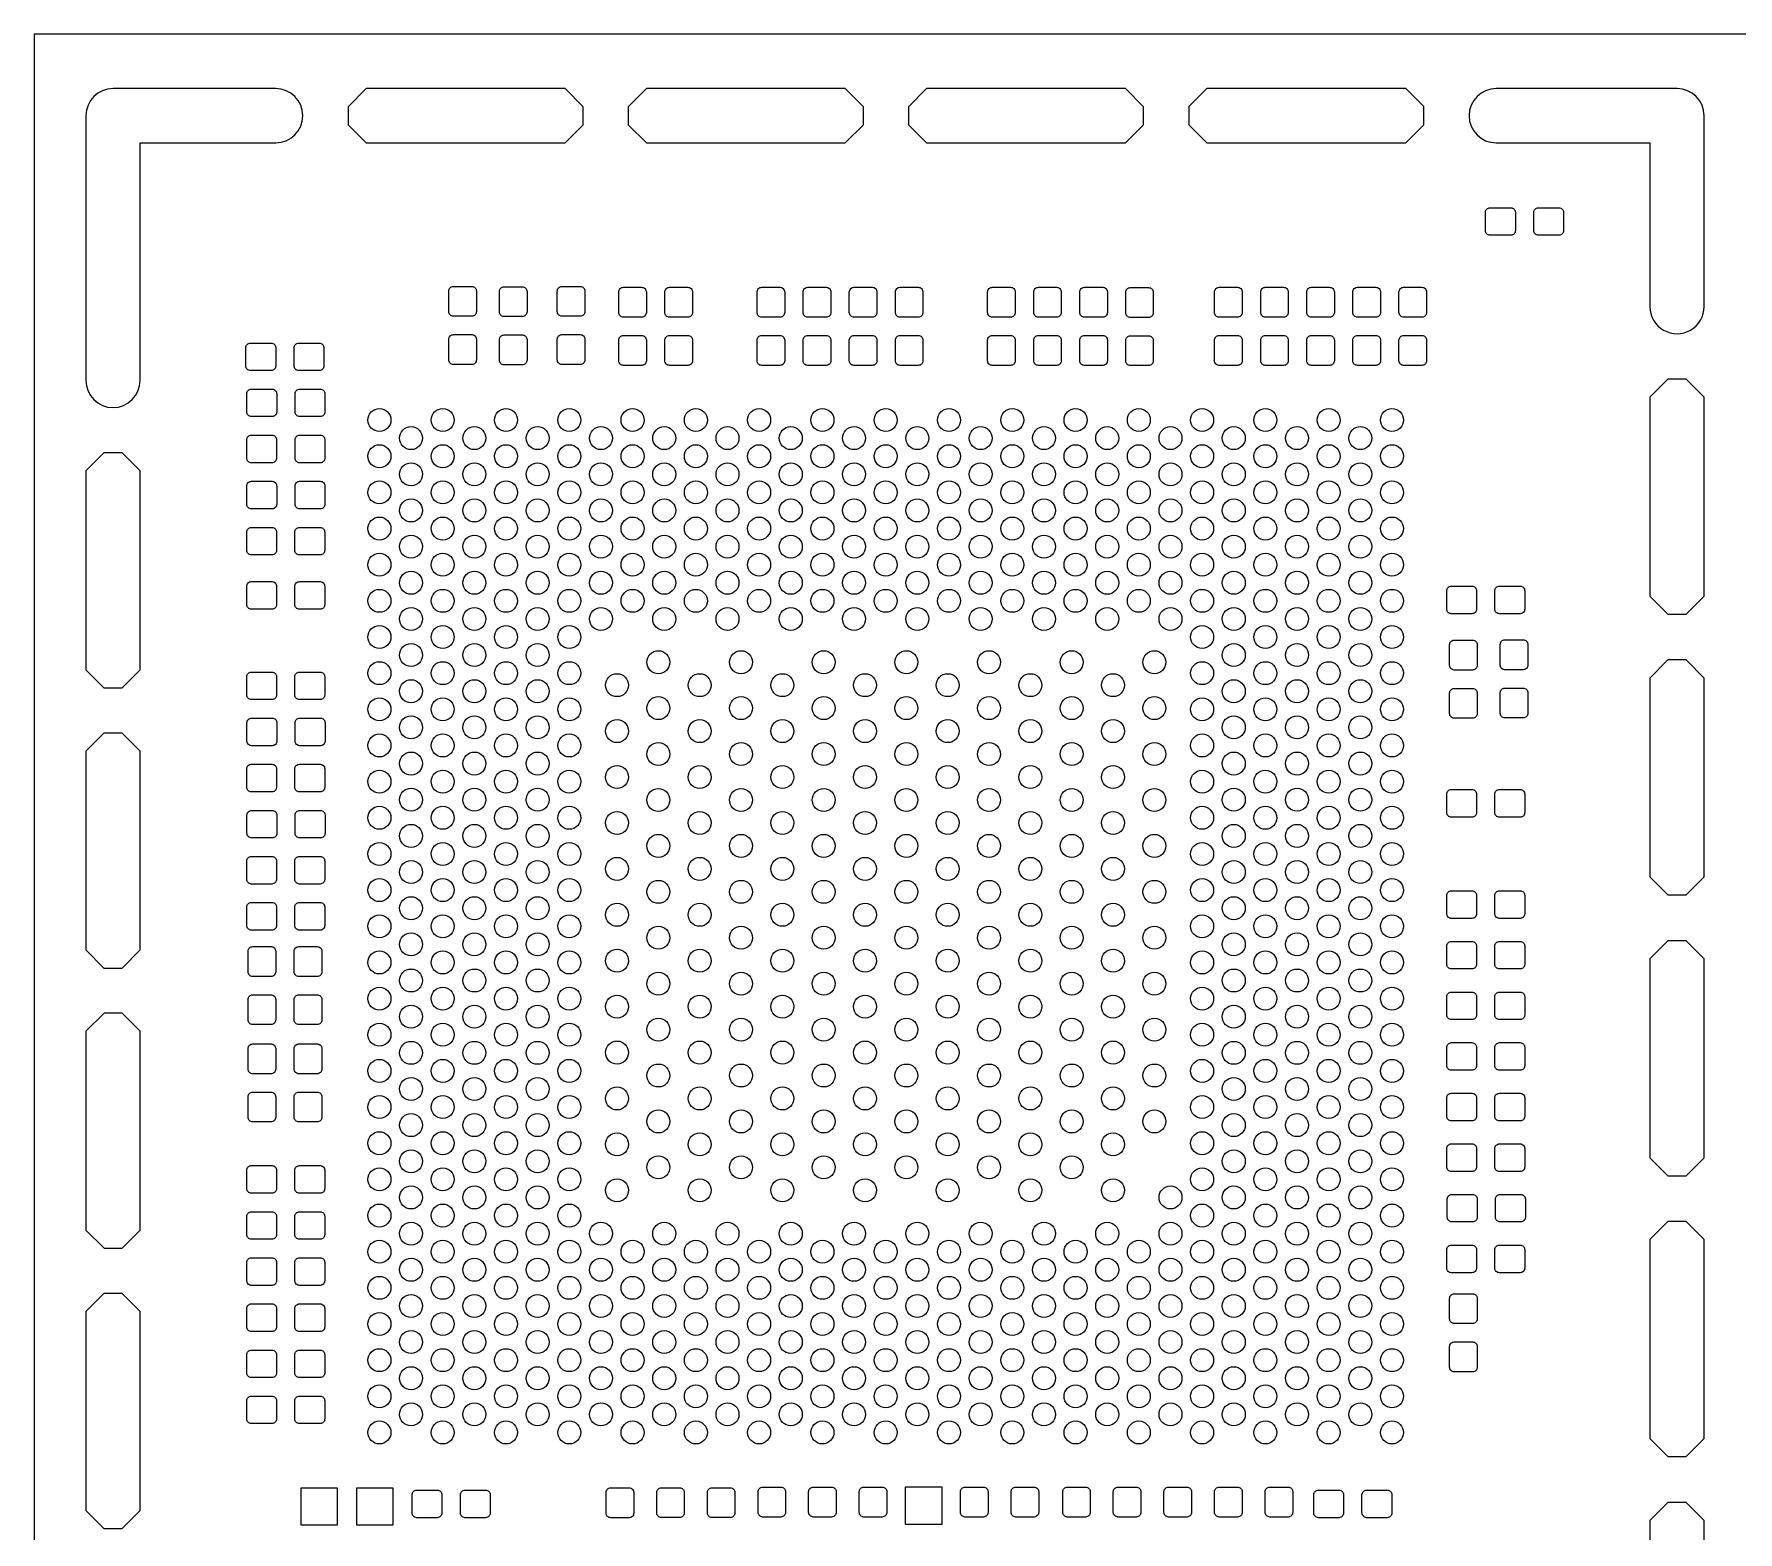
# Model space of a CAD drawing. Extents: x -24.7 to 59.8, y -30.8 to 50.1.
# Drawn here: x -1.47 to 17.38, y 14.1 to 30.67 of the extents above; entities that cross this region are included whole.
import ezdxf

# ---------------------------------------------------------------- set-up
doc = ezdxf.new("R2010")
doc.units = 0
doc.layers.add('BG_OUTLINE', color=7, linetype='CONTINUOUS')
doc.layers.add('PIN_BOTTOM', color=7, linetype='CONTINUOUS')

msp = doc.modelspace()

# ---------------------------------------------------------------- linework, layer by layer
at = {"layer": 'BG_OUTLINE'}
msp.add_lwpolyline([(-1.47, 30.67), (-1.47, -4.83), (23.5318, -4.83), (23.53, 30.67)], close=True, dxfattribs=at)
at = {"layer": 'PIN_BOTTOM'}
for points in [[(-0.897, 26.838, 1), (-0.297, 26.838), (-0.297, 29.4667), (1.203, 29.4667, 1), (1.203, 30.0667), (-0.597, 30.0667, 0.413432), (-0.897, 29.7675)], [(16.403, 27.6558, 1.000667), (17.003, 27.6558), (17.003, 29.7668, 0.414116), (16.703, 30.0667), (14.703, 30.0667, 1), (14.703, 29.4667), (16.403, 29.4667)], [(14.8643, 28.4443), (14.6357, 28.4443, -0.414214), (14.5849, 28.4951), (14.5849, 28.6983, -0.414214), (14.6357, 28.7491), (14.8643, 28.7491, -0.414214), (14.9151, 28.6983), (14.9151, 28.4951, -0.414214)], [(15.3977, 28.4443), (15.1691, 28.4443, -0.414214), (15.1183, 28.4951), (15.1183, 28.6983, -0.414214), (15.1691, 28.7491), (15.3977, 28.7491, -0.414214), (15.4485, 28.6983), (15.4485, 28.4951, -0.414214)], [(3.4224, 27.8277), (3.4224, 27.5991, -0.414214), (3.3716, 27.5483), (3.1684, 27.5483, -0.414214), (3.1176, 27.5991), (3.1176, 27.8277, -0.414214), (3.1684, 27.8785), (3.3716, 27.8785, -0.414214)], [(3.6776, 27.5957), (3.6776, 27.8243, -0.414214), (3.7284, 27.8751), (3.9316, 27.8751, -0.414214), (3.9824, 27.8243), (3.9824, 27.5957, -0.414214), (3.9316, 27.5449), (3.7284, 27.5449, -0.414214)], [(4.6224, 27.8277), (4.6224, 27.5991, -0.414214), (4.5716, 27.5483), (4.3684, 27.5483, -0.414214), (4.3176, 27.5991), (4.3176, 27.8277, -0.414214), (4.3684, 27.8785), (4.5716, 27.8785, -0.414214)], [(5.3024, 27.8177), (5.3024, 27.5891, -0.414214), (5.2516, 27.5383), (5.0484, 27.5383, -0.414214), (4.9976, 27.5891), (4.9976, 27.8177, -0.414214), (5.0484, 27.8685), (5.2516, 27.8685, -0.414214)], [(5.8124, 27.8177), (5.8124, 27.5891, -0.414214), (5.7616, 27.5383), (5.5584, 27.5383, -0.414214), (5.5076, 27.5891), (5.5076, 27.8177, -0.414214), (5.5584, 27.8685), (5.7616, 27.8685, -0.414214)], [(6.8324, 27.8177), (6.8324, 27.5891, -0.414214), (6.7816, 27.5383), (6.5784, 27.5383, -0.414214), (6.5276, 27.5891), (6.5276, 27.8177, -0.414214), (6.5784, 27.8685), (6.7816, 27.8685, -0.414214)], [(7.3424, 27.8177), (7.3424, 27.5891, -0.414214), (7.2916, 27.5383), (7.0884, 27.5383, -0.414214), (7.0376, 27.5891), (7.0376, 27.8177, -0.414214), (7.0884, 27.8685), (7.2916, 27.8685, -0.414214)], [(7.8524, 27.8177), (7.8524, 27.5891, -0.414214), (7.8016, 27.5383), (7.5984, 27.5383, -0.414214), (7.5476, 27.5891), (7.5476, 27.8177, -0.414214), (7.5984, 27.8685), (7.8016, 27.8685, -0.414214)], [(8.3624, 27.8177), (8.3624, 27.5891, -0.414214), (8.3116, 27.5383), (8.1084, 27.5383, -0.414214), (8.0576, 27.5891), (8.0576, 27.8177, -0.414214), (8.1084, 27.8685), (8.3116, 27.8685, -0.414214)], [(9.3824, 27.8177), (9.3824, 27.5891, -0.414214), (9.3316, 27.5383), (9.1284, 27.5383, -0.414214), (9.0776, 27.5891), (9.0776, 27.8177, -0.414214), (9.1284, 27.8685), (9.3316, 27.8685, -0.414214)], [(9.8924, 27.8177), (9.8924, 27.5891, -0.414214), (9.8416, 27.5383), (9.6384, 27.5383, -0.414214), (9.5876, 27.5891), (9.5876, 27.8177, -0.414214), (9.6384, 27.8685), (9.8416, 27.8685, -0.414214)], [(10.4024, 27.8177), (10.4024, 27.5891, -0.414214), (10.3516, 27.5383), (10.1484, 27.5383, -0.414214), (10.0976, 27.5891), (10.0976, 27.8177, -0.414214), (10.1484, 27.8685), (10.3516, 27.8685, -0.414214)], [(10.9094, 27.8147), (10.9094, 27.5861, -0.414214), (10.8586, 27.5353), (10.6554, 27.5353, -0.414214), (10.6046, 27.5861), (10.6046, 27.8147, -0.414214), (10.6554, 27.8655), (10.8586, 27.8655, -0.414214)], [(11.8924, 27.8177), (11.8924, 27.5891, -0.414214), (11.8416, 27.5383), (11.6384, 27.5383, -0.414214), (11.5876, 27.5891), (11.5876, 27.8177, -0.414214), (11.6384, 27.8685), (11.8416, 27.8685, -0.414214)], [(12.4024, 27.8177), (12.4024, 27.5891, -0.414214), (12.3516, 27.5383), (12.1484, 27.5383, -0.414214), (12.0976, 27.5891), (12.0976, 27.8177, -0.414214), (12.1484, 27.8685), (12.3516, 27.8685, -0.414214)], [(12.9124, 27.8177), (12.9124, 27.5891, -0.414214), (12.8616, 27.5383), (12.6584, 27.5383, -0.414214), (12.6076, 27.5891), (12.6076, 27.8177, -0.414214), (12.6584, 27.8685), (12.8616, 27.8685, -0.414214)], [(13.4224, 27.8177), (13.4224, 27.5891, -0.414214), (13.3716, 27.5383), (13.1684, 27.5383, -0.414214), (13.1176, 27.5891), (13.1176, 27.8177, -0.414214), (13.1684, 27.8685), (13.3716, 27.8685, -0.414214)], [(13.9324, 27.8177), (13.9324, 27.5891, -0.414214), (13.8816, 27.5383), (13.6784, 27.5383, -0.414214), (13.6276, 27.5891), (13.6276, 27.8177, -0.414214), (13.6784, 27.8685), (13.8816, 27.8685, -0.414214)], [(3.4224, 27.2943), (3.4224, 27.0657, -0.414214), (3.3716, 27.0149), (3.1684, 27.0149, -0.414214), (3.1176, 27.0657), (3.1176, 27.2943, -0.414214), (3.1684, 27.3451), (3.3716, 27.3451, -0.414214)], [(3.6776, 27.0623), (3.6776, 27.2909, -0.414214), (3.7284, 27.3417), (3.9316, 27.3417, -0.414214), (3.9824, 27.2909), (3.9824, 27.0623, -0.414214), (3.9316, 27.0115), (3.7284, 27.0115, -0.414214)], [(4.6224, 27.2943), (4.6224, 27.0657, -0.414214), (4.5716, 27.0149), (4.3684, 27.0149, -0.414214), (4.3176, 27.0657), (4.3176, 27.2943, -0.414214), (4.3684, 27.3451), (4.5716, 27.3451, -0.414214)], [(5.3024, 27.2843), (5.3024, 27.0557, -0.414214), (5.2516, 27.0049), (5.0484, 27.0049, -0.414214), (4.9976, 27.0557), (4.9976, 27.2843, -0.414214), (5.0484, 27.3351), (5.2516, 27.3351, -0.414214)], [(5.8124, 27.2843), (5.8124, 27.0557, -0.414214), (5.7616, 27.0049), (5.5584, 27.0049, -0.414214), (5.5076, 27.0557), (5.5076, 27.2843, -0.414214), (5.5584, 27.3351), (5.7616, 27.3351, -0.414214)], [(6.8324, 27.2843), (6.8324, 27.0557, -0.414214), (6.7816, 27.0049), (6.5784, 27.0049, -0.414214), (6.5276, 27.0557), (6.5276, 27.2843, -0.414214), (6.5784, 27.3351), (6.7816, 27.3351, -0.414214)], [(7.3424, 27.2843), (7.3424, 27.0557, -0.414214), (7.2916, 27.0049), (7.0884, 27.0049, -0.414214), (7.0376, 27.0557), (7.0376, 27.2843, -0.414214), (7.0884, 27.3351), (7.2916, 27.3351, -0.414214)], [(7.8524, 27.2843), (7.8524, 27.0557, -0.414214), (7.8016, 27.0049), (7.5984, 27.0049, -0.414214), (7.5476, 27.0557), (7.5476, 27.2843, -0.414214), (7.5984, 27.3351), (7.8016, 27.3351, -0.414214)], [(8.3624, 27.2843), (8.3624, 27.0557, -0.414214), (8.3116, 27.0049), (8.1084, 27.0049, -0.414214), (8.0576, 27.0557), (8.0576, 27.2843, -0.414214), (8.1084, 27.3351), (8.3116, 27.3351, -0.414214)], [(9.3824, 27.2843), (9.3824, 27.0557, -0.414214), (9.3316, 27.0049), (9.1284, 27.0049, -0.414214), (9.0776, 27.0557), (9.0776, 27.2843, -0.414214), (9.1284, 27.3351), (9.3316, 27.3351, -0.414214)], [(9.8924, 27.2843), (9.8924, 27.0557, -0.414214), (9.8416, 27.0049), (9.6384, 27.0049, -0.414214), (9.5876, 27.0557), (9.5876, 27.2843, -0.414214), (9.6384, 27.3351), (9.8416, 27.3351, -0.414214)], [(10.4024, 27.2843), (10.4024, 27.0557, -0.414214), (10.3516, 27.0049), (10.1484, 27.0049, -0.414214), (10.0976, 27.0557), (10.0976, 27.2843, -0.414214), (10.1484, 27.3351), (10.3516, 27.3351, -0.414214)], [(10.9094, 27.2813), (10.9094, 27.0527, -0.414214), (10.8586, 27.0019), (10.6554, 27.0019, -0.414214), (10.6046, 27.0527), (10.6046, 27.2813, -0.414214), (10.6554, 27.3321), (10.8586, 27.3321, -0.414214)], [(11.8924, 27.2843), (11.8924, 27.0557, -0.414214), (11.8416, 27.0049), (11.6384, 27.0049, -0.414214), (11.5876, 27.0557), (11.5876, 27.2843, -0.414214), (11.6384, 27.3351), (11.8416, 27.3351, -0.414214)], [(12.4024, 27.2843), (12.4024, 27.0557, -0.414214), (12.3516, 27.0049), (12.1484, 27.0049, -0.414214), (12.0976, 27.0557), (12.0976, 27.2843, -0.414214), (12.1484, 27.3351), (12.3516, 27.3351, -0.414214)], [(12.9124, 27.2843), (12.9124, 27.0557, -0.414214), (12.8616, 27.0049), (12.6584, 27.0049, -0.414214), (12.6076, 27.0557), (12.6076, 27.2843, -0.414214), (12.6584, 27.3351), (12.8616, 27.3351, -0.414214)], [(13.4224, 27.2843), (13.4224, 27.0557, -0.414214), (13.3716, 27.0049), (13.1684, 27.0049, -0.414214), (13.1176, 27.0557), (13.1176, 27.2843, -0.414214), (13.1684, 27.3351), (13.3716, 27.3351, -0.414214)], [(13.9324, 27.2843), (13.9324, 27.0557, -0.414214), (13.8816, 27.0049), (13.6784, 27.0049, -0.414214), (13.6276, 27.0557), (13.6276, 27.2843, -0.414214), (13.6784, 27.3351), (13.8816, 27.3351, -0.414214)], [(0.9237, 27.2524), (1.1523, 27.2524, -0.414214), (1.2031, 27.2016), (1.2031, 26.9984, -0.414214), (1.1523, 26.9476), (0.9237, 26.9476, -0.414214), (0.8729, 26.9984), (0.8729, 27.2016, -0.414214)], [(1.4571, 27.2524), (1.6857, 27.2524, -0.414214), (1.7365, 27.2016), (1.7365, 26.9984, -0.414214), (1.6857, 26.9476), (1.4571, 26.9476, -0.414214), (1.4063, 26.9984), (1.4063, 27.2016, -0.414214)], [(0.9343, 26.7424), (1.1629, 26.7424, -0.414214), (1.2137, 26.6916), (1.2137, 26.4884, -0.414214), (1.1629, 26.4376), (0.9343, 26.4376, -0.414214), (0.8835, 26.4884), (0.8835, 26.6916, -0.414214)], [(1.4677, 26.7424), (1.6963, 26.7424, -0.414214), (1.7471, 26.6916), (1.7471, 26.4884, -0.414214), (1.6963, 26.4376), (1.4677, 26.4376, -0.414214), (1.4169, 26.4884), (1.4169, 26.6916, -0.414214)], [(0.9337, 26.2324), (1.1623, 26.2324, -0.414214), (1.2131, 26.1816), (1.2131, 25.9784, -0.414214), (1.1623, 25.9276), (0.9337, 25.9276, -0.414214), (0.8829, 25.9784), (0.8829, 26.1816, -0.414214)], [(1.4671, 26.2324), (1.6957, 26.2324, -0.414214), (1.7465, 26.1816), (1.7465, 25.9784, -0.414214), (1.6957, 25.9276), (1.4671, 25.9276, -0.414214), (1.4163, 25.9784), (1.4163, 26.1816, -0.414214)], [(0.9343, 25.7224), (1.1629, 25.7224, -0.414214), (1.2137, 25.6716), (1.2137, 25.4684, -0.414214), (1.1629, 25.4176), (0.9343, 25.4176, -0.414214), (0.8835, 25.4684), (0.8835, 25.6716, -0.414214)], [(1.4677, 25.7224), (1.6963, 25.7224, -0.414214), (1.7471, 25.6716), (1.7471, 25.4684, -0.414214), (1.6963, 25.4176), (1.4677, 25.4176, -0.414214), (1.4169, 25.4684), (1.4169, 25.6716, -0.414214)], [(0.9323, 25.2124), (1.1609, 25.2124, -0.414214), (1.2117, 25.1616), (1.2117, 24.9584, -0.414214), (1.1609, 24.9076), (0.9323, 24.9076, -0.414214), (0.8815, 24.9584), (0.8815, 25.1616, -0.414214)], [(1.4657, 25.2124), (1.6943, 25.2124, -0.414214), (1.7451, 25.1616), (1.7451, 24.9584, -0.414214), (1.6943, 24.9076), (1.4657, 24.9076, -0.414214), (1.4149, 24.9584), (1.4149, 25.1616, -0.414214)], [(0.9323, 24.6124), (1.1609, 24.6124, -0.414214), (1.2117, 24.5616), (1.2117, 24.3584, -0.414214), (1.1609, 24.3076), (0.9323, 24.3076, -0.414214), (0.8815, 24.3584), (0.8815, 24.5616, -0.414214)], [(1.4657, 24.6124), (1.6943, 24.6124, -0.414214), (1.7451, 24.5616), (1.7451, 24.3584, -0.414214), (1.6943, 24.3076), (1.4657, 24.3076, -0.414214), (1.4149, 24.3584), (1.4149, 24.5616, -0.414214)], [(14.4343, 24.2576), (14.2057, 24.2576, -0.414214), (14.1549, 24.3084), (14.1549, 24.5116, -0.414214), (14.2057, 24.5624), (14.4343, 24.5624, -0.414214), (14.4851, 24.5116), (14.4851, 24.3084, -0.414214)], [(14.9677, 24.2576), (14.7391, 24.2576, -0.414214), (14.6883, 24.3084), (14.6883, 24.5116, -0.414214), (14.7391, 24.5624), (14.9677, 24.5624, -0.414214), (15.0185, 24.5116), (15.0185, 24.3084, -0.414214)], [(14.1876, 23.6857), (14.1876, 23.9143, -0.414214), (14.2384, 23.9651), (14.4416, 23.9651, -0.414214), (14.4924, 23.9143), (14.4924, 23.6857, -0.414214), (14.4416, 23.6349), (14.2384, 23.6349, -0.414214)], [(15.0524, 23.9177), (15.0524, 23.6891, -0.414214), (15.0016, 23.6383), (14.7984, 23.6383, -0.414214), (14.7476, 23.6891), (14.7476, 23.9177, -0.414214), (14.7984, 23.9685), (15.0016, 23.9685, -0.414214)], [(0.9323, 23.6124), (1.1609, 23.6124, -0.414214), (1.2117, 23.5616), (1.2117, 23.3584, -0.414214), (1.1609, 23.3076), (0.9323, 23.3076, -0.414214), (0.8815, 23.3584), (0.8815, 23.5616, -0.414214)], [(1.4657, 23.6124), (1.6943, 23.6124, -0.414214), (1.7451, 23.5616), (1.7451, 23.3584, -0.414214), (1.6943, 23.3076), (1.4657, 23.3076, -0.414214), (1.4149, 23.3584), (1.4149, 23.5616, -0.414214)], [(14.1876, 23.1523), (14.1876, 23.3809, -0.414214), (14.2384, 23.4317), (14.4416, 23.4317, -0.414214), (14.4924, 23.3809), (14.4924, 23.1523, -0.414214), (14.4416, 23.1015), (14.2384, 23.1015, -0.414214)], [(15.0524, 23.3843), (15.0524, 23.1557, -0.414214), (15.0016, 23.1049), (14.7984, 23.1049, -0.414214), (14.7476, 23.1557), (14.7476, 23.3843, -0.414214), (14.7984, 23.4351), (15.0016, 23.4351, -0.414214)], [(1.1643, 22.7976), (0.9357, 22.7976, -0.414214), (0.8849, 22.8484), (0.8849, 23.0516, -0.414214), (0.9357, 23.1024), (1.1643, 23.1024, -0.414214), (1.2151, 23.0516), (1.2151, 22.8484, -0.414214)], [(1.6977, 22.7976), (1.4691, 22.7976, -0.414214), (1.4183, 22.8484), (1.4183, 23.0516, -0.414214), (1.4691, 23.1024), (1.6977, 23.1024, -0.414214), (1.7485, 23.0516), (1.7485, 22.8484, -0.414214)], [(0.9323, 22.5924), (1.1609, 22.5924, -0.414214), (1.2117, 22.5416), (1.2117, 22.3384, -0.414214), (1.1609, 22.2876), (0.9323, 22.2876, -0.414214), (0.8815, 22.3384), (0.8815, 22.5416, -0.414214)], [(1.4657, 22.5924), (1.6943, 22.5924, -0.414214), (1.7451, 22.5416), (1.7451, 22.3384, -0.414214), (1.6943, 22.2876), (1.4657, 22.2876, -0.414214), (1.4149, 22.3384), (1.4149, 22.5416, -0.414214)], [(14.4343, 22.0076), (14.2057, 22.0076, -0.414214), (14.1549, 22.0584), (14.1549, 22.2616, -0.414214), (14.2057, 22.3124), (14.4343, 22.3124, -0.414214), (14.4851, 22.2616), (14.4851, 22.0584, -0.414214)], [(14.9677, 22.0076), (14.7391, 22.0076, -0.414214), (14.6883, 22.0584), (14.6883, 22.2616, -0.414214), (14.7391, 22.3124), (14.9677, 22.3124, -0.414214), (15.0185, 22.2616), (15.0185, 22.0584, -0.414214)], [(1.1643, 21.7776), (0.9357, 21.7776, -0.414214), (0.8849, 21.8284), (0.8849, 22.0316, -0.414214), (0.9357, 22.0824), (1.1643, 22.0824, -0.414214), (1.2151, 22.0316), (1.2151, 21.8284, -0.414214)], [(1.6977, 21.7776), (1.4691, 21.7776, -0.414214), (1.4183, 21.8284), (1.4183, 22.0316, -0.414214), (1.4691, 22.0824), (1.6977, 22.0824, -0.414214), (1.7485, 22.0316), (1.7485, 21.8284, -0.414214)], [(0.9323, 21.5724), (1.1609, 21.5724, -0.414214), (1.2117, 21.5216), (1.2117, 21.3184, -0.414214), (1.1609, 21.2676), (0.9323, 21.2676, -0.414214), (0.8815, 21.3184), (0.8815, 21.5216, -0.414214)], [(1.4657, 21.5724), (1.6943, 21.5724, -0.414214), (1.7451, 21.5216), (1.7451, 21.3184, -0.414214), (1.6943, 21.2676), (1.4657, 21.2676, -0.414214), (1.4149, 21.3184), (1.4149, 21.5216, -0.414214)], [(14.4343, 20.8876), (14.2057, 20.8876, -0.414214), (14.1549, 20.9384), (14.1549, 21.1416, -0.414214), (14.2057, 21.1924), (14.4343, 21.1924, -0.414214), (14.4851, 21.1416), (14.4851, 20.9384, -0.414214)], [(14.9677, 20.8876), (14.7391, 20.8876, -0.414214), (14.6883, 20.9384), (14.6883, 21.1416, -0.414214), (14.7391, 21.1924), (14.9677, 21.1924, -0.414214), (15.0185, 21.1416), (15.0185, 20.9384, -0.414214)], [(0.9323, 21.0624), (1.1609, 21.0624, -0.414214), (1.2117, 21.0116), (1.2117, 20.8084, -0.414214), (1.1609, 20.7576), (0.9323, 20.7576, -0.414214), (0.8815, 20.8084), (0.8815, 21.0116, -0.414214)], [(1.4657, 21.0624), (1.6943, 21.0624, -0.414214), (1.7451, 21.0116), (1.7451, 20.8084, -0.414214), (1.6943, 20.7576), (1.4657, 20.7576, -0.414214), (1.4149, 20.8084), (1.4149, 21.0116, -0.414214)], [(1.2024, 20.5243), (1.2024, 20.2957, -0.414214), (1.1516, 20.2449), (0.9484, 20.2449, -0.414214), (0.8976, 20.2957), (0.8976, 20.5243, -0.414214), (0.9484, 20.5751), (1.1516, 20.5751, -0.414214)], [(1.4076, 20.2957), (1.4076, 20.5243, -0.414214), (1.4584, 20.5751), (1.6616, 20.5751, -0.414214), (1.7124, 20.5243), (1.7124, 20.2957, -0.414214), (1.6616, 20.2449), (1.4584, 20.2449, -0.414214)], [(14.4343, 20.3276), (14.2057, 20.3276, -0.414214), (14.1549, 20.3784), (14.1549, 20.5816, -0.414214), (14.2057, 20.6324), (14.4343, 20.6324, -0.414214), (14.4851, 20.5816), (14.4851, 20.3784, -0.414214)], [(14.9677, 20.3276), (14.7391, 20.3276, -0.414214), (14.6883, 20.3784), (14.6883, 20.5816, -0.414214), (14.7391, 20.6324), (14.9677, 20.6324, -0.414214), (15.0185, 20.5816), (15.0185, 20.3784, -0.414214)], [(1.2024, 19.9909), (1.2024, 19.7623, -0.414214), (1.1516, 19.7115), (0.9484, 19.7115, -0.414214), (0.8976, 19.7623), (0.8976, 19.9909, -0.414214), (0.9484, 20.0417), (1.1516, 20.0417, -0.414214)], [(1.4076, 19.7623), (1.4076, 19.9909, -0.414214), (1.4584, 20.0417), (1.6616, 20.0417, -0.414214), (1.7124, 19.9909), (1.7124, 19.7623, -0.414214), (1.6616, 19.7115), (1.4584, 19.7115, -0.414214)], [(14.4343, 19.7676), (14.2057, 19.7676, -0.414214), (14.1549, 19.8184), (14.1549, 20.0216, -0.414214), (14.2057, 20.0724), (14.4343, 20.0724, -0.414214), (14.4851, 20.0216), (14.4851, 19.8184, -0.414214)], [(14.9677, 19.7676), (14.7391, 19.7676, -0.414214), (14.6883, 19.8184), (14.6883, 20.0216, -0.414214), (14.7391, 20.0724), (14.9677, 20.0724, -0.414214), (15.0185, 20.0216), (15.0185, 19.8184, -0.414214)], [(1.2024, 19.4477), (1.2024, 19.2191, -0.414214), (1.1516, 19.1683), (0.9484, 19.1683, -0.414214), (0.8976, 19.2191), (0.8976, 19.4477, -0.414214), (0.9484, 19.4985), (1.1516, 19.4985, -0.414214)], [(1.7124, 19.4477), (1.7124, 19.2191, -0.414214), (1.6616, 19.1683), (1.4584, 19.1683, -0.414214), (1.4076, 19.2191), (1.4076, 19.4477, -0.414214), (1.4584, 19.4985), (1.6616, 19.4985, -0.414214)], [(14.4343, 19.2076), (14.2057, 19.2076, -0.414214), (14.1549, 19.2584), (14.1549, 19.4616, -0.414214), (14.2057, 19.5124), (14.4343, 19.5124, -0.414214), (14.4851, 19.4616), (14.4851, 19.2584, -0.414214)], [(14.9677, 19.2076), (14.7391, 19.2076, -0.414214), (14.6883, 19.2584), (14.6883, 19.4616, -0.414214), (14.7391, 19.5124), (14.9677, 19.5124, -0.414214), (15.0185, 19.4616), (15.0185, 19.2584, -0.414214)], [(1.2024, 18.9143), (1.2024, 18.6857, -0.414214), (1.1516, 18.6349), (0.9484, 18.6349, -0.414214), (0.8976, 18.6857), (0.8976, 18.9143, -0.414214), (0.9484, 18.9651), (1.1516, 18.9651, -0.414214)], [(1.7124, 18.9143), (1.7124, 18.6857, -0.414214), (1.6616, 18.6349), (1.4584, 18.6349, -0.414214), (1.4076, 18.6857), (1.4076, 18.9143, -0.414214), (1.4584, 18.9651), (1.6616, 18.9651, -0.414214)], [(14.4343, 18.6476), (14.2057, 18.6476, -0.414214), (14.1549, 18.6984), (14.1549, 18.9016, -0.414214), (14.2057, 18.9524), (14.4343, 18.9524, -0.414214), (14.4851, 18.9016), (14.4851, 18.6984, -0.414214)], [(14.9677, 18.6476), (14.7391, 18.6476, -0.414214), (14.6883, 18.6984), (14.6883, 18.9016, -0.414214), (14.7391, 18.9524), (14.9677, 18.9524, -0.414214), (15.0185, 18.9016), (15.0185, 18.6984, -0.414214)], [(14.2057, 18.3924), (14.4343, 18.3924, -0.414214), (14.4851, 18.3416), (14.4851, 18.1384, -0.414214), (14.4343, 18.0876), (14.2057, 18.0876, -0.414214), (14.1549, 18.1384), (14.1549, 18.3416, -0.414214)], [(14.7391, 18.3924), (14.9677, 18.3924, -0.414214), (15.0185, 18.3416), (15.0185, 18.1384, -0.414214), (14.9677, 18.0876), (14.7391, 18.0876, -0.414214), (14.6883, 18.1384), (14.6883, 18.3416, -0.414214)], [(0.9323, 18.1524), (1.1609, 18.1524, -0.414214), (1.2117, 18.1016), (1.2117, 17.8984, -0.414214), (1.1609, 17.8476), (0.9323, 17.8476, -0.414214), (0.8815, 17.8984), (0.8815, 18.1016, -0.414214)], [(1.4657, 18.1524), (1.6943, 18.1524, -0.414214), (1.7451, 18.1016), (1.7451, 17.8984, -0.414214), (1.6943, 17.8476), (1.4657, 17.8476, -0.414214), (1.4149, 17.8984), (1.4149, 18.1016, -0.414214)], [(14.4413, 17.5286), (14.2127, 17.5286, -0.414214), (14.1619, 17.5794), (14.1619, 17.7826, -0.414214), (14.2127, 17.8334), (14.4413, 17.8334, -0.414214), (14.4921, 17.7826), (14.4921, 17.5794, -0.414214)], [(14.9747, 17.5286), (14.7461, 17.5286, -0.414214), (14.6953, 17.5794), (14.6953, 17.7826, -0.414214), (14.7461, 17.8334), (14.9747, 17.8334, -0.414214), (15.0255, 17.7826), (15.0255, 17.5794, -0.414214)], [(0.9323, 17.6424), (1.1609, 17.6424, -0.414214), (1.2117, 17.5916), (1.2117, 17.3884, -0.414214), (1.1609, 17.3376), (0.9323, 17.3376, -0.414214), (0.8815, 17.3884), (0.8815, 17.5916, -0.414214)], [(1.4657, 17.6424), (1.6943, 17.6424, -0.414214), (1.7451, 17.5916), (1.7451, 17.3884, -0.414214), (1.6943, 17.3376), (1.4657, 17.3376, -0.414214), (1.4149, 17.3884), (1.4149, 17.5916, -0.414214)], [(14.4343, 16.9676), (14.2057, 16.9676, -0.414214), (14.1549, 17.0184), (14.1549, 17.2216, -0.414214), (14.2057, 17.2724), (14.4343, 17.2724, -0.414214), (14.4851, 17.2216), (14.4851, 17.0184, -0.414214)], [(14.9677, 16.9676), (14.7391, 16.9676, -0.414214), (14.6883, 17.0184), (14.6883, 17.2216, -0.414214), (14.7391, 17.2724), (14.9677, 17.2724, -0.414214), (15.0185, 17.2216), (15.0185, 17.0184, -0.414214)], [(0.9323, 17.1324), (1.1609, 17.1324, -0.414214), (1.2117, 17.0816), (1.2117, 16.8784, -0.414214), (1.1609, 16.8276), (0.9323, 16.8276, -0.414214), (0.8815, 16.8784), (0.8815, 17.0816, -0.414214)], [(1.4657, 17.1324), (1.6943, 17.1324, -0.414214), (1.7451, 17.0816), (1.7451, 16.8784, -0.414214), (1.6943, 16.8276), (1.4657, 16.8276, -0.414214), (1.4149, 16.8784), (1.4149, 17.0816, -0.414214)], [(0.9323, 16.6224), (1.1609, 16.6224, -0.414214), (1.2117, 16.5716), (1.2117, 16.3684, -0.414214), (1.1609, 16.3176), (0.9323, 16.3176, -0.414214), (0.8815, 16.3684), (0.8815, 16.5716, -0.414214)], [(1.4657, 16.6224), (1.6943, 16.6224, -0.414214), (1.7451, 16.5716), (1.7451, 16.3684, -0.414214), (1.6943, 16.3176), (1.4657, 16.3176, -0.414214), (1.4149, 16.3684), (1.4149, 16.5716, -0.414214)], [(14.1876, 16.4557), (14.1876, 16.6843, -0.414214), (14.2384, 16.7351), (14.4416, 16.7351, -0.414214), (14.4924, 16.6843), (14.4924, 16.4557, -0.414214), (14.4416, 16.4049), (14.2384, 16.4049, -0.414214)], [(0.9323, 16.1124), (1.1609, 16.1124, -0.414214), (1.2117, 16.0616), (1.2117, 15.8584, -0.414214), (1.1609, 15.8076), (0.9323, 15.8076, -0.414214), (0.8815, 15.8584), (0.8815, 16.0616, -0.414214)], [(1.4657, 16.1124), (1.6943, 16.1124, -0.414214), (1.7451, 16.0616), (1.7451, 15.8584, -0.414214), (1.6943, 15.8076), (1.4657, 15.8076, -0.414214), (1.4149, 15.8584), (1.4149, 16.0616, -0.414214)], [(14.1876, 15.9223), (14.1876, 16.1509, -0.414214), (14.2384, 16.2017), (14.4416, 16.2017, -0.414214), (14.4924, 16.1509), (14.4924, 15.9223, -0.414214), (14.4416, 15.8715), (14.2384, 15.8715, -0.414214)], [(0.9323, 15.6024), (1.1609, 15.6024, -0.414214), (1.2117, 15.5516), (1.2117, 15.3484, -0.414214), (1.1609, 15.2976), (0.9323, 15.2976, -0.414214), (0.8815, 15.3484), (0.8815, 15.5516, -0.414214)], [(1.4657, 15.6024), (1.6943, 15.6024, -0.414214), (1.7451, 15.5516), (1.7451, 15.3484, -0.414214), (1.6943, 15.2976), (1.4657, 15.2976, -0.414214), (1.4149, 15.3484), (1.4149, 15.5516, -0.414214)], [(2.7623, 14.5624), (2.9909, 14.5624, -0.414214), (3.0417, 14.5116), (3.0417, 14.3084, -0.414214), (2.9909, 14.2576), (2.7623, 14.2576, -0.414214), (2.7115, 14.3084), (2.7115, 14.5116, -0.414214)], [(3.2957, 14.5624), (3.5243, 14.5624, -0.414214), (3.5751, 14.5116), (3.5751, 14.3084, -0.414214), (3.5243, 14.2576), (3.2957, 14.2576, -0.414214), (3.2449, 14.3084), (3.2449, 14.5116, -0.414214)], [(4.8576, 14.3077), (4.8576, 14.5363, -0.414214), (4.9084, 14.5871), (5.1116, 14.5871, -0.414214), (5.1624, 14.5363), (5.1624, 14.3077, -0.414214), (5.1116, 14.2569), (4.9084, 14.2569, -0.414214)], [(5.4176, 14.3091), (5.4176, 14.5377, -0.414214), (5.4684, 14.5885), (5.6716, 14.5885, -0.414214), (5.7224, 14.5377), (5.7224, 14.3091, -0.414214), (5.6716, 14.2583), (5.4684, 14.2583, -0.414214)], [(5.9776, 14.3091), (5.9776, 14.5377, -0.414214), (6.0284, 14.5885), (6.2316, 14.5885, -0.414214), (6.2824, 14.5377), (6.2824, 14.3091, -0.414214), (6.2316, 14.2583), (6.0284, 14.2583, -0.414214)], [(6.5376, 14.3157), (6.5376, 14.5443, -0.414214), (6.5884, 14.5951), (6.7916, 14.5951, -0.414214), (6.8424, 14.5443), (6.8424, 14.3157, -0.414214), (6.7916, 14.2649), (6.5884, 14.2649, -0.414214)], [(7.0976, 14.3157), (7.0976, 14.5443, -0.414214), (7.1484, 14.5951), (7.3516, 14.5951, -0.414214), (7.4024, 14.5443), (7.4024, 14.3157, -0.414214), (7.3516, 14.2649), (7.1484, 14.2649, -0.414214)], [(7.6576, 14.3157), (7.6576, 14.5443, -0.414214), (7.7084, 14.5951), (7.9116, 14.5951, -0.414214), (7.9624, 14.5443), (7.9624, 14.3157, -0.414214), (7.9116, 14.2649), (7.7084, 14.2649, -0.414214)], [(8.7776, 14.3157), (8.7776, 14.5443, -0.414214), (8.8284, 14.5951), (9.0316, 14.5951, -0.414214), (9.0824, 14.5443), (9.0824, 14.3157, -0.414214), (9.0316, 14.2649), (8.8284, 14.2649, -0.414214)], [(9.3376, 14.3157), (9.3376, 14.5443, -0.414214), (9.3884, 14.5951), (9.5916, 14.5951, -0.414214), (9.6424, 14.5443), (9.6424, 14.3157, -0.414214), (9.5916, 14.2649), (9.3884, 14.2649, -0.414214)], [(9.9076, 14.3157), (9.9076, 14.5443, -0.414214), (9.9584, 14.5951), (10.1616, 14.5951, -0.414214), (10.2124, 14.5443), (10.2124, 14.3157, -0.414214), (10.1616, 14.2649), (9.9584, 14.2649, -0.414214)], [(10.4676, 14.3157), (10.4676, 14.5443, -0.414214), (10.5184, 14.5951), (10.7216, 14.5951, -0.414214), (10.7724, 14.5443), (10.7724, 14.3157, -0.414214), (10.7216, 14.2649), (10.5184, 14.2649, -0.414214)], [(11.0276, 14.3157), (11.0276, 14.5443, -0.414214), (11.0784, 14.5951), (11.2816, 14.5951, -0.414214), (11.3324, 14.5443), (11.3324, 14.3157, -0.414214), (11.2816, 14.2649), (11.0784, 14.2649, -0.414214)], [(11.5876, 14.3157), (11.5876, 14.5443, -0.414214), (11.6384, 14.5951), (11.8416, 14.5951, -0.414214), (11.8924, 14.5443), (11.8924, 14.3157, -0.414214), (11.8416, 14.2649), (11.6384, 14.2649, -0.414214)], [(12.1476, 14.3157), (12.1476, 14.5443, -0.414214), (12.1984, 14.5951), (12.4016, 14.5951, -0.414214), (12.4524, 14.5443), (12.4524, 14.3157, -0.414214), (12.4016, 14.2649), (12.1984, 14.2649, -0.414214)], [(12.9643, 14.2576), (12.7357, 14.2576, -0.414214), (12.6849, 14.3084), (12.6849, 14.5116, -0.414214), (12.7357, 14.5624), (12.9643, 14.5624, -0.414214), (13.0151, 14.5116), (13.0151, 14.3084, -0.414214)], [(13.4977, 14.2576), (13.2691, 14.2576, -0.414214), (13.2183, 14.3084), (13.2183, 14.5116, -0.414214), (13.2691, 14.5624), (13.4977, 14.5624, -0.414214), (13.5485, 14.5116), (13.5485, 14.3084, -0.414214)]]:
    msp.add_lwpolyline(points, format="xyb", close=True, dxfattribs=at)
for points in [[(2.003, 29.6667), (2.203, 29.4667), (4.403, 29.4667), (4.603, 29.6667), (4.603, 29.8667), (4.403, 30.0667), (2.203, 30.0667), (2.003, 29.8667)], [(5.103, 29.6667), (5.303, 29.4667), (7.503, 29.4667), (7.703, 29.6667), (7.703, 29.8667), (7.503, 30.0667), (5.303, 30.0667), (5.103, 29.8667)], [(8.203, 29.6667), (8.403, 29.4667), (10.603, 29.4667), (10.803, 29.6667), (10.803, 29.8667), (10.603, 30.0667), (8.403, 30.0667), (8.203, 29.8667)], [(11.303, 29.6671), (11.503, 29.4671), (13.703, 29.4671), (13.903, 29.6671), (13.903, 29.8671), (13.703, 30.0671), (11.503, 30.0671), (11.303, 29.8671)], [(16.603, 26.8524), (16.403, 26.6524), (16.403, 24.4524), (16.603, 24.2524), (16.803, 24.2524), (17.003, 24.4524), (17.003, 26.6524), (16.803, 26.8524)], [(-0.697, 26.038), (-0.897, 25.838), (-0.897, 23.638), (-0.697, 23.438), (-0.497, 23.438), (-0.297, 23.638), (-0.297, 25.838), (-0.497, 26.038)], [(16.603, 23.746), (16.403, 23.546), (16.403, 21.346), (16.603, 21.146), (16.803, 21.146), (17.003, 21.346), (17.003, 23.546), (16.803, 23.746)], [(-0.697, 22.938), (-0.897, 22.738), (-0.897, 20.538), (-0.697, 20.338), (-0.497, 20.338), (-0.297, 20.538), (-0.297, 22.738), (-0.497, 22.938)], [(16.603, 20.6396), (16.403, 20.4396), (16.403, 18.2396), (16.603, 18.0396), (16.803, 18.0396), (17.003, 18.2396), (17.003, 20.4396), (16.803, 20.6396)], [(-0.6965, 19.838), (-0.8965, 19.638), (-0.8965, 17.438), (-0.6965, 17.238), (-0.4965, 17.238), (-0.2965, 17.438), (-0.2965, 19.638), (-0.4965, 19.838)], [(16.603, 17.5332), (16.403, 17.3332), (16.403, 15.1332), (16.603, 14.9332), (16.803, 14.9332), (17.003, 15.1332), (17.003, 17.3332), (16.803, 17.5332)], [(-0.697, 16.738), (-0.897, 16.538), (-0.897, 14.338), (-0.697, 14.138), (-0.497, 14.138), (-0.297, 14.338), (-0.297, 16.538), (-0.497, 16.738)], [(1.8872, 14.1768), (1.8872, 14.5832), (1.4808, 14.5832), (1.4808, 14.1768)], [(2.5032, 14.1768), (2.5032, 14.5832), (2.0968, 14.5832), (2.0968, 14.1768)], [(8.1668, 14.1868), (8.5732, 14.1868), (8.5732, 14.5932), (8.1668, 14.5932)], [(16.603, 14.4268), (16.403, 14.2268), (16.403, 12.0268), (16.603, 11.8268), (16.803, 11.8268), (17.003, 12.0268), (17.003, 14.2268), (16.803, 14.4268)]]:
    msp.add_lwpolyline(points, close=True, dxfattribs=at)
for centre in [(2.35, 26.4), (3.05, 26.4), (3.75, 26.4), (4.45, 26.4), (5.15, 26.4), (5.85, 26.4), (6.55, 26.4), (7.25, 26.4), (7.95, 26.4), (8.65, 26.4), (9.35, 26.4), (10.05, 26.4), (10.75, 26.4), (11.45, 26.4), (12.15, 26.4), (12.85, 26.4), (13.55, 26.4), (2.7, 26.2), (3.4, 26.2), (4.1, 26.2), (4.8, 26.2), (5.5, 26.2), (6.2, 26.2), (6.9, 26.2), (7.6, 26.2), (8.3, 26.2), (9, 26.2), (9.7, 26.2), (10.4, 26.2), (11.1, 26.2), (11.8, 26.2), (12.5, 26.2), (13.2, 26.2), (2.35, 26), (3.05, 26), (3.75, 26), (4.45, 26), (5.15, 26), (5.85, 26), (6.55, 26), (7.25, 26), (7.95, 26), (8.65, 26), (9.35, 26), (10.05, 26), (10.75, 26), (11.45, 26), (12.15, 26), (12.85, 26), (13.55, 26), (2.7, 25.8), (3.4, 25.8), (4.1, 25.8), (4.8, 25.8), (5.5, 25.8), (6.2, 25.8), (6.9, 25.8), (7.6, 25.8), (8.3, 25.8), (9, 25.8), (9.7, 25.8), (10.4, 25.8), (11.1, 25.8), (11.8, 25.8), (12.5, 25.8), (13.2, 25.8), (2.35, 25.6), (3.05, 25.6), (3.75, 25.6), (4.45, 25.6), (5.15, 25.6), (5.85, 25.6), (6.55, 25.6), (7.25, 25.6), (7.95, 25.6), (8.65, 25.6), (9.35, 25.6), (10.05, 25.6), (10.75, 25.6), (11.45, 25.6), (12.15, 25.6), (12.85, 25.6), (13.55, 25.6), (2.7, 25.4), (3.4, 25.4), (4.1, 25.4), (4.8, 25.4), (5.5, 25.4), (6.2, 25.4), (6.9, 25.4), (7.6, 25.4), (8.3, 25.4), (9, 25.4), (9.7, 25.4), (10.4, 25.4), (11.1, 25.4), (11.8, 25.4), (12.5, 25.4), (13.2, 25.4), (2.35, 25.2), (3.05, 25.2), (3.75, 25.2), (4.45, 25.2), (5.15, 25.2), (5.85, 25.2), (6.55, 25.2), (7.25, 25.2), (7.95, 25.2), (8.65, 25.2), (9.35, 25.2), (10.05, 25.2), (10.75, 25.2), (11.45, 25.2), (12.15, 25.2), (12.85, 25.2), (13.55, 25.2), (2.7, 25), (3.4, 25), (4.1, 25), (4.8, 25), (5.5, 25), (6.2, 25), (6.9, 25), (7.6, 25), (8.3, 25), (9, 25), (9.7, 25), (10.4, 25), (11.1, 25), (11.8, 25), (12.5, 25), (13.2, 25), (2.35, 24.8), (3.05, 24.8), (3.75, 24.8), (4.45, 24.8), (5.15, 24.8), (5.85, 24.8), (6.55, 24.8), (7.25, 24.8), (7.95, 24.8), (8.65, 24.8), (9.35, 24.8), (10.05, 24.8), (10.75, 24.8), (11.45, 24.8), (12.15, 24.8), (12.85, 24.8), (13.55, 24.8), (2.7, 24.6), (3.4, 24.6), (4.1, 24.6), (4.8, 24.6), (5.5, 24.6), (6.2, 24.6), (6.9, 24.6), (7.6, 24.6), (8.3, 24.6), (9, 24.6), (9.7, 24.6), (10.4, 24.6), (11.1, 24.6), (11.8, 24.6), (12.5, 24.6), (13.2, 24.6), (2.35, 24.4), (3.05, 24.4), (3.75, 24.4), (4.45, 24.4), (5.15, 24.4), (5.85, 24.4), (6.55, 24.4), (7.25, 24.4), (7.95, 24.4), (8.65, 24.4), (9.35, 24.4), (10.05, 24.4), (10.75, 24.4), (11.45, 24.4), (12.15, 24.4), (12.85, 24.4), (13.55, 24.4), (2.7, 24.2), (3.4, 24.2), (4.1, 24.2), (4.8, 24.2), (5.5, 24.2), (6.2, 24.2), (6.9, 24.2), (7.6, 24.2), (8.3, 24.2), (9, 24.2), (9.7, 24.2), (10.4, 24.2), (11.1, 24.2), (11.8, 24.2), (12.5, 24.2), (13.2, 24.2), (2.35, 24), (3.05, 24), (3.75, 24), (4.45, 24), (11.45, 24), (12.15, 24), (12.85, 24), (13.55, 24), (2.7, 23.8), (3.4, 23.8), (4.1, 23.8), (5.4354, 23.721), (6.3498, 23.721), (7.2642, 23.721), (8.1786, 23.721), (9.093, 23.721), (10.0074, 23.721), (10.9218, 23.721), (11.8, 23.8), (12.5, 23.8), (13.2, 23.8), (2.35, 23.6), (3.05, 23.6), (3.75, 23.6), (4.45, 23.6), (4.9782, 23.467), (5.8926, 23.467), (6.807, 23.467), (7.7214, 23.467), (8.6358, 23.467), (9.5502, 23.467), (10.4646, 23.467), (11.45, 23.6), (12.15, 23.6), (12.85, 23.6), (13.55, 23.6), (2.7, 23.4), (3.4, 23.4), (4.1, 23.4), (11.8, 23.4), (12.5, 23.4), (13.2, 23.4), (2.35, 23.2), (3.05, 23.2), (3.75, 23.2), (4.45, 23.2), (5.4354, 23.213), (6.3498, 23.213), (7.2642, 23.213), (8.1786, 23.213), (9.093, 23.213), (10.0074, 23.213), (10.9218, 23.213), (11.45, 23.2), (12.15, 23.2), (12.85, 23.2), (13.55, 23.2), (2.7, 23), (3.4, 23), (4.1, 23), (4.9782, 22.959), (5.8926, 22.959), (6.807, 22.959), (7.7214, 22.959), (8.6358, 22.959), (9.5502, 22.959), (10.4646, 22.959), (11.8, 23), (12.5, 23), (13.2, 23), (2.35, 22.8), (3.05, 22.8), (3.75, 22.8), (4.45, 22.8), (5.4354, 22.705), (6.3498, 22.705), (7.2642, 22.705), (8.1786, 22.705), (9.093, 22.705), (10.0074, 22.705), (10.9218, 22.705), (11.45, 22.8), (12.15, 22.8), (12.85, 22.8), (13.55, 22.8), (2.7, 22.6), (3.4, 22.6), (4.1, 22.6), (11.8, 22.6), (12.5, 22.6), (13.2, 22.6), (2.35, 22.4), (3.05, 22.4), (3.75, 22.4), (4.45, 22.4), (4.9782, 22.451), (5.8926, 22.451), (6.807, 22.451), (7.7214, 22.451), (8.6358, 22.451), (9.5502, 22.451), (10.4646, 22.451), (11.45, 22.4), (12.15, 22.4), (12.85, 22.4), (13.55, 22.4), (2.7, 22.2), (3.4, 22.2), (4.1, 22.2), (5.4354, 22.197), (6.3498, 22.197), (7.2642, 22.197), (8.1786, 22.197), (9.093, 22.197), (10.0074, 22.197), (10.9218, 22.197), (11.8, 22.2), (12.5, 22.2), (13.2, 22.2), (2.35, 22), (3.05, 22), (3.75, 22), (4.45, 22), (4.9782, 21.943), (5.8926, 21.943), (6.807, 21.943), (7.7214, 21.943), (8.6358, 21.943), (9.5502, 21.943), (10.4646, 21.943), (11.45, 22), (12.15, 22), (12.85, 22), (13.55, 22), (2.7, 21.8), (3.4, 21.8), (4.1, 21.8), (11.8, 21.8), (12.5, 21.8), (13.2, 21.8), (2.35, 21.6), (3.05, 21.6), (3.75, 21.6), (4.45, 21.6), (5.4354, 21.689), (6.3498, 21.689), (7.2642, 21.689), (8.1786, 21.689), (9.093, 21.689), (10.0074, 21.689), (10.9218, 21.689), (11.45, 21.6), (12.15, 21.6), (12.85, 21.6), (13.55, 21.6), (2.7, 21.4), (3.4, 21.4), (4.1, 21.4), (4.9782, 21.435), (5.8926, 21.435), (6.807, 21.435), (7.7214, 21.435), (8.6358, 21.435), (9.5502, 21.435), (10.4646, 21.435), (11.8, 21.4), (12.5, 21.4), (13.2, 21.4), (2.35, 21.2), (3.05, 21.2), (3.75, 21.2), (4.45, 21.2), (5.4354, 21.181), (6.3498, 21.181), (7.2642, 21.181), (8.1786, 21.181), (9.093, 21.181), (10.0074, 21.181), (10.9218, 21.181), (11.45, 21.2), (12.15, 21.2), (12.85, 21.2), (13.55, 21.2), (2.7, 21), (3.4, 21), (4.1, 21), (11.8, 21), (12.5, 21), (13.2, 21), (2.35, 20.8), (3.05, 20.8), (3.75, 20.8), (4.45, 20.8), (4.9782, 20.927), (5.8926, 20.927), (6.807, 20.927), (7.7214, 20.927), (8.6358, 20.927), (9.5502, 20.927), (10.4646, 20.927), (11.45, 20.8), (12.15, 20.8), (12.85, 20.8), (13.55, 20.8), (5.4354, 20.673), (6.3498, 20.673), (7.2642, 20.673), (8.1786, 20.673), (9.093, 20.673), (10.0074, 20.673), (10.9218, 20.673), (2.7, 20.6), (3.4, 20.6), (4.1, 20.6), (4.9782, 20.419), (5.8926, 20.419), (6.807, 20.419), (7.7214, 20.419), (8.6358, 20.419), (9.5502, 20.419), (10.4646, 20.419), (11.8, 20.6), (12.5, 20.6), (13.2, 20.6), (2.35, 20.4), (3.05, 20.4), (3.75, 20.4), (4.45, 20.4), (11.45, 20.4), (12.15, 20.4), (12.85, 20.4), (13.55, 20.4), (2.7, 20.2), (3.4, 20.2), (4.1, 20.2), (5.4354, 20.165), (6.3498, 20.165), (7.2642, 20.165), (8.1786, 20.165), (9.093, 20.165), (10.0074, 20.165), (10.9218, 20.165), (11.8, 20.2), (12.5, 20.2), (13.2, 20.2), (2.35, 20), (3.05, 20), (3.75, 20), (4.45, 20), (4.9782, 19.911), (5.8926, 19.911), (6.807, 19.911), (7.7214, 19.911), (8.6358, 19.911), (9.5502, 19.911), (10.4646, 19.911), (11.45, 20), (12.15, 20), (12.85, 20), (13.55, 20), (2.7, 19.8), (3.4, 19.8), (4.1, 19.8), (11.8, 19.8), (12.5, 19.8), (13.2, 19.8), (2.35, 19.6), (3.05, 19.6), (3.75, 19.6), (4.45, 19.6), (5.4354, 19.657), (6.3498, 19.657), (7.2642, 19.657), (8.1786, 19.657), (9.093, 19.657), (10.0074, 19.657), (10.9218, 19.657), (11.45, 19.6), (12.15, 19.6), (12.85, 19.6), (13.55, 19.6), (2.7, 19.4), (3.4, 19.4), (4.1, 19.4), (4.9782, 19.403), (5.8926, 19.403), (6.807, 19.403), (7.7214, 19.403), (8.6358, 19.403), (9.5502, 19.403), (10.4646, 19.403), (11.8, 19.4), (12.5, 19.4), (13.2, 19.4), (2.35, 19.2), (3.05, 19.2), (3.75, 19.2), (4.45, 19.2), (5.4354, 19.149), (6.3498, 19.149), (7.2642, 19.149), (8.1786, 19.149), (9.093, 19.149), (10.0074, 19.149), (10.9218, 19.149), (11.45, 19.2), (12.15, 19.2), (12.85, 19.2), (13.55, 19.2), (2.7, 19), (3.4, 19), (4.1, 19), (11.8, 19), (12.5, 19), (13.2, 19), (2.35, 18.8), (3.05, 18.8), (3.75, 18.8), (4.45, 18.8), (4.9782, 18.895), (5.8926, 18.895), (6.807, 18.895), (7.7214, 18.895), (8.6358, 18.895), (9.5502, 18.895), (10.4646, 18.895), (11.45, 18.8), (12.15, 18.8), (12.85, 18.8), (13.55, 18.8), (2.7, 18.6), (3.4, 18.6), (4.1, 18.6), (5.4354, 18.641), (6.3498, 18.641), (7.2642, 18.641), (8.1786, 18.641), (9.093, 18.641), (10.0074, 18.641), (10.9218, 18.641), (11.8, 18.6), (12.5, 18.6), (13.2, 18.6), (2.35, 18.4), (3.05, 18.4), (3.75, 18.4), (4.45, 18.4), (4.9782, 18.387), (5.8926, 18.387), (6.807, 18.387), (7.7214, 18.387), (8.6358, 18.387), (9.5502, 18.387), (10.4646, 18.387), (11.45, 18.4), (12.15, 18.4), (12.85, 18.4), (13.55, 18.4), (2.7, 18.2), (3.4, 18.2), (4.1, 18.2), (11.8, 18.2), (12.5, 18.2), (13.2, 18.2), (2.35, 18), (3.05, 18), (3.75, 18), (4.45, 18), (5.4354, 18.133), (6.3498, 18.133), (7.2642, 18.133), (8.1786, 18.133), (9.093, 18.133), (10.0074, 18.133), (11.45, 18), (12.15, 18), (12.85, 18), (13.55, 18), (2.7, 17.8), (3.4, 17.8), (4.1, 17.8), (4.9782, 17.879), (5.8926, 17.879), (6.807, 17.879), (7.7214, 17.879), (8.6358, 17.879), (9.5502, 17.879), (10.4646, 17.879), (11.1, 17.8), (11.8, 17.8), (12.5, 17.8), (13.2, 17.8), (2.35, 17.6), (3.05, 17.6), (3.75, 17.6), (4.45, 17.6), (11.45, 17.6), (12.15, 17.6), (12.85, 17.6), (13.55, 17.6), (2.7, 17.4), (3.4, 17.4), (4.1, 17.4), (4.8, 17.4), (5.5, 17.4), (6.2, 17.4), (6.9, 17.4), (7.6, 17.4), (8.3, 17.4), (9, 17.4), (9.7, 17.4), (10.4, 17.4), (11.1, 17.4), (11.8, 17.4), (12.5, 17.4), (13.2, 17.4), (2.35, 17.2), (3.05, 17.2), (3.75, 17.2), (4.45, 17.2), (5.15, 17.2), (5.85, 17.2), (6.55, 17.2), (7.25, 17.2), (7.95, 17.2), (8.65, 17.2), (9.35, 17.2), (10.05, 17.2), (10.75, 17.2), (11.45, 17.2), (12.15, 17.2), (12.85, 17.2), (13.55, 17.2), (2.7, 17), (3.4, 17), (4.1, 17), (4.8, 17), (5.5, 17), (6.2, 17), (6.9, 17), (7.6, 17), (8.3, 17), (9, 17), (9.7, 17), (10.4, 17), (11.1, 17), (11.8, 17), (12.5, 17), (13.2, 17), (2.35, 16.8), (3.05, 16.8), (3.75, 16.8), (4.45, 16.8), (5.15, 16.8), (5.85, 16.8), (6.55, 16.8), (7.25, 16.8), (7.95, 16.8), (8.65, 16.8), (9.35, 16.8), (10.05, 16.8), (10.75, 16.8), (11.45, 16.8), (12.15, 16.8), (12.85, 16.8), (13.55, 16.8), (2.7, 16.6), (3.4, 16.6), (4.1, 16.6), (4.8, 16.6), (5.5, 16.6), (6.2, 16.6), (6.9, 16.6), (7.6, 16.6), (8.3, 16.6), (9, 16.6), (9.7, 16.6), (10.4, 16.6), (11.1, 16.6), (11.8, 16.6), (12.5, 16.6), (13.2, 16.6), (2.35, 16.4), (3.05, 16.4), (3.75, 16.4), (4.45, 16.4), (5.15, 16.4), (5.85, 16.4), (6.55, 16.4), (7.25, 16.4), (7.95, 16.4), (8.65, 16.4), (9.35, 16.4), (10.05, 16.4), (10.75, 16.4), (11.45, 16.4), (12.15, 16.4), (12.85, 16.4), (13.55, 16.4), (2.7, 16.2), (3.4, 16.2), (4.1, 16.2), (4.8, 16.2), (5.5, 16.2), (6.2, 16.2), (6.9, 16.2), (7.6, 16.2), (8.3, 16.2), (9, 16.2), (9.7, 16.2), (10.4, 16.2), (11.1, 16.2), (11.8, 16.2), (12.5, 16.2), (13.2, 16.2), (2.35, 16), (3.05, 16), (3.75, 16), (4.45, 16), (5.15, 16), (5.85, 16), (6.55, 16), (7.25, 16), (7.95, 16), (8.65, 16), (9.35, 16), (10.05, 16), (10.75, 16), (11.45, 16), (12.15, 16), (12.85, 16), (13.55, 16), (2.7, 15.8), (3.4, 15.8), (4.1, 15.8), (4.8, 15.8), (5.5, 15.8), (6.2, 15.8), (6.9, 15.8), (7.6, 15.8), (8.3, 15.8), (9, 15.8), (9.7, 15.8), (10.4, 15.8), (11.1, 15.8), (11.8, 15.8), (12.5, 15.8), (13.2, 15.8), (2.35, 15.6), (3.05, 15.6), (3.75, 15.6), (4.45, 15.6), (5.15, 15.6), (5.85, 15.6), (6.55, 15.6), (7.25, 15.6), (7.95, 15.6), (8.65, 15.6), (9.35, 15.6), (10.05, 15.6), (10.75, 15.6), (11.45, 15.6), (12.15, 15.6), (12.85, 15.6), (13.55, 15.6), (2.7, 15.4), (3.4, 15.4), (4.1, 15.4), (4.8, 15.4), (5.5, 15.4), (6.2, 15.4), (6.9, 15.4), (7.6, 15.4), (8.3, 15.4), (9, 15.4), (9.7, 15.4), (10.4, 15.4), (11.1, 15.4), (11.8, 15.4), (12.5, 15.4), (13.2, 15.4), (2.35, 15.2), (3.05, 15.2), (3.75, 15.2), (4.45, 15.2), (5.15, 15.2), (5.85, 15.2), (6.55, 15.2), (7.25, 15.2), (7.95, 15.2), (8.65, 15.2), (9.35, 15.2), (10.05, 15.2), (10.75, 15.2), (11.45, 15.2), (12.15, 15.2), (12.85, 15.2), (13.55, 15.2)]:
    msp.add_circle(centre, 0.127, dxfattribs=at)

doc.saveas('drawing.dxf')
